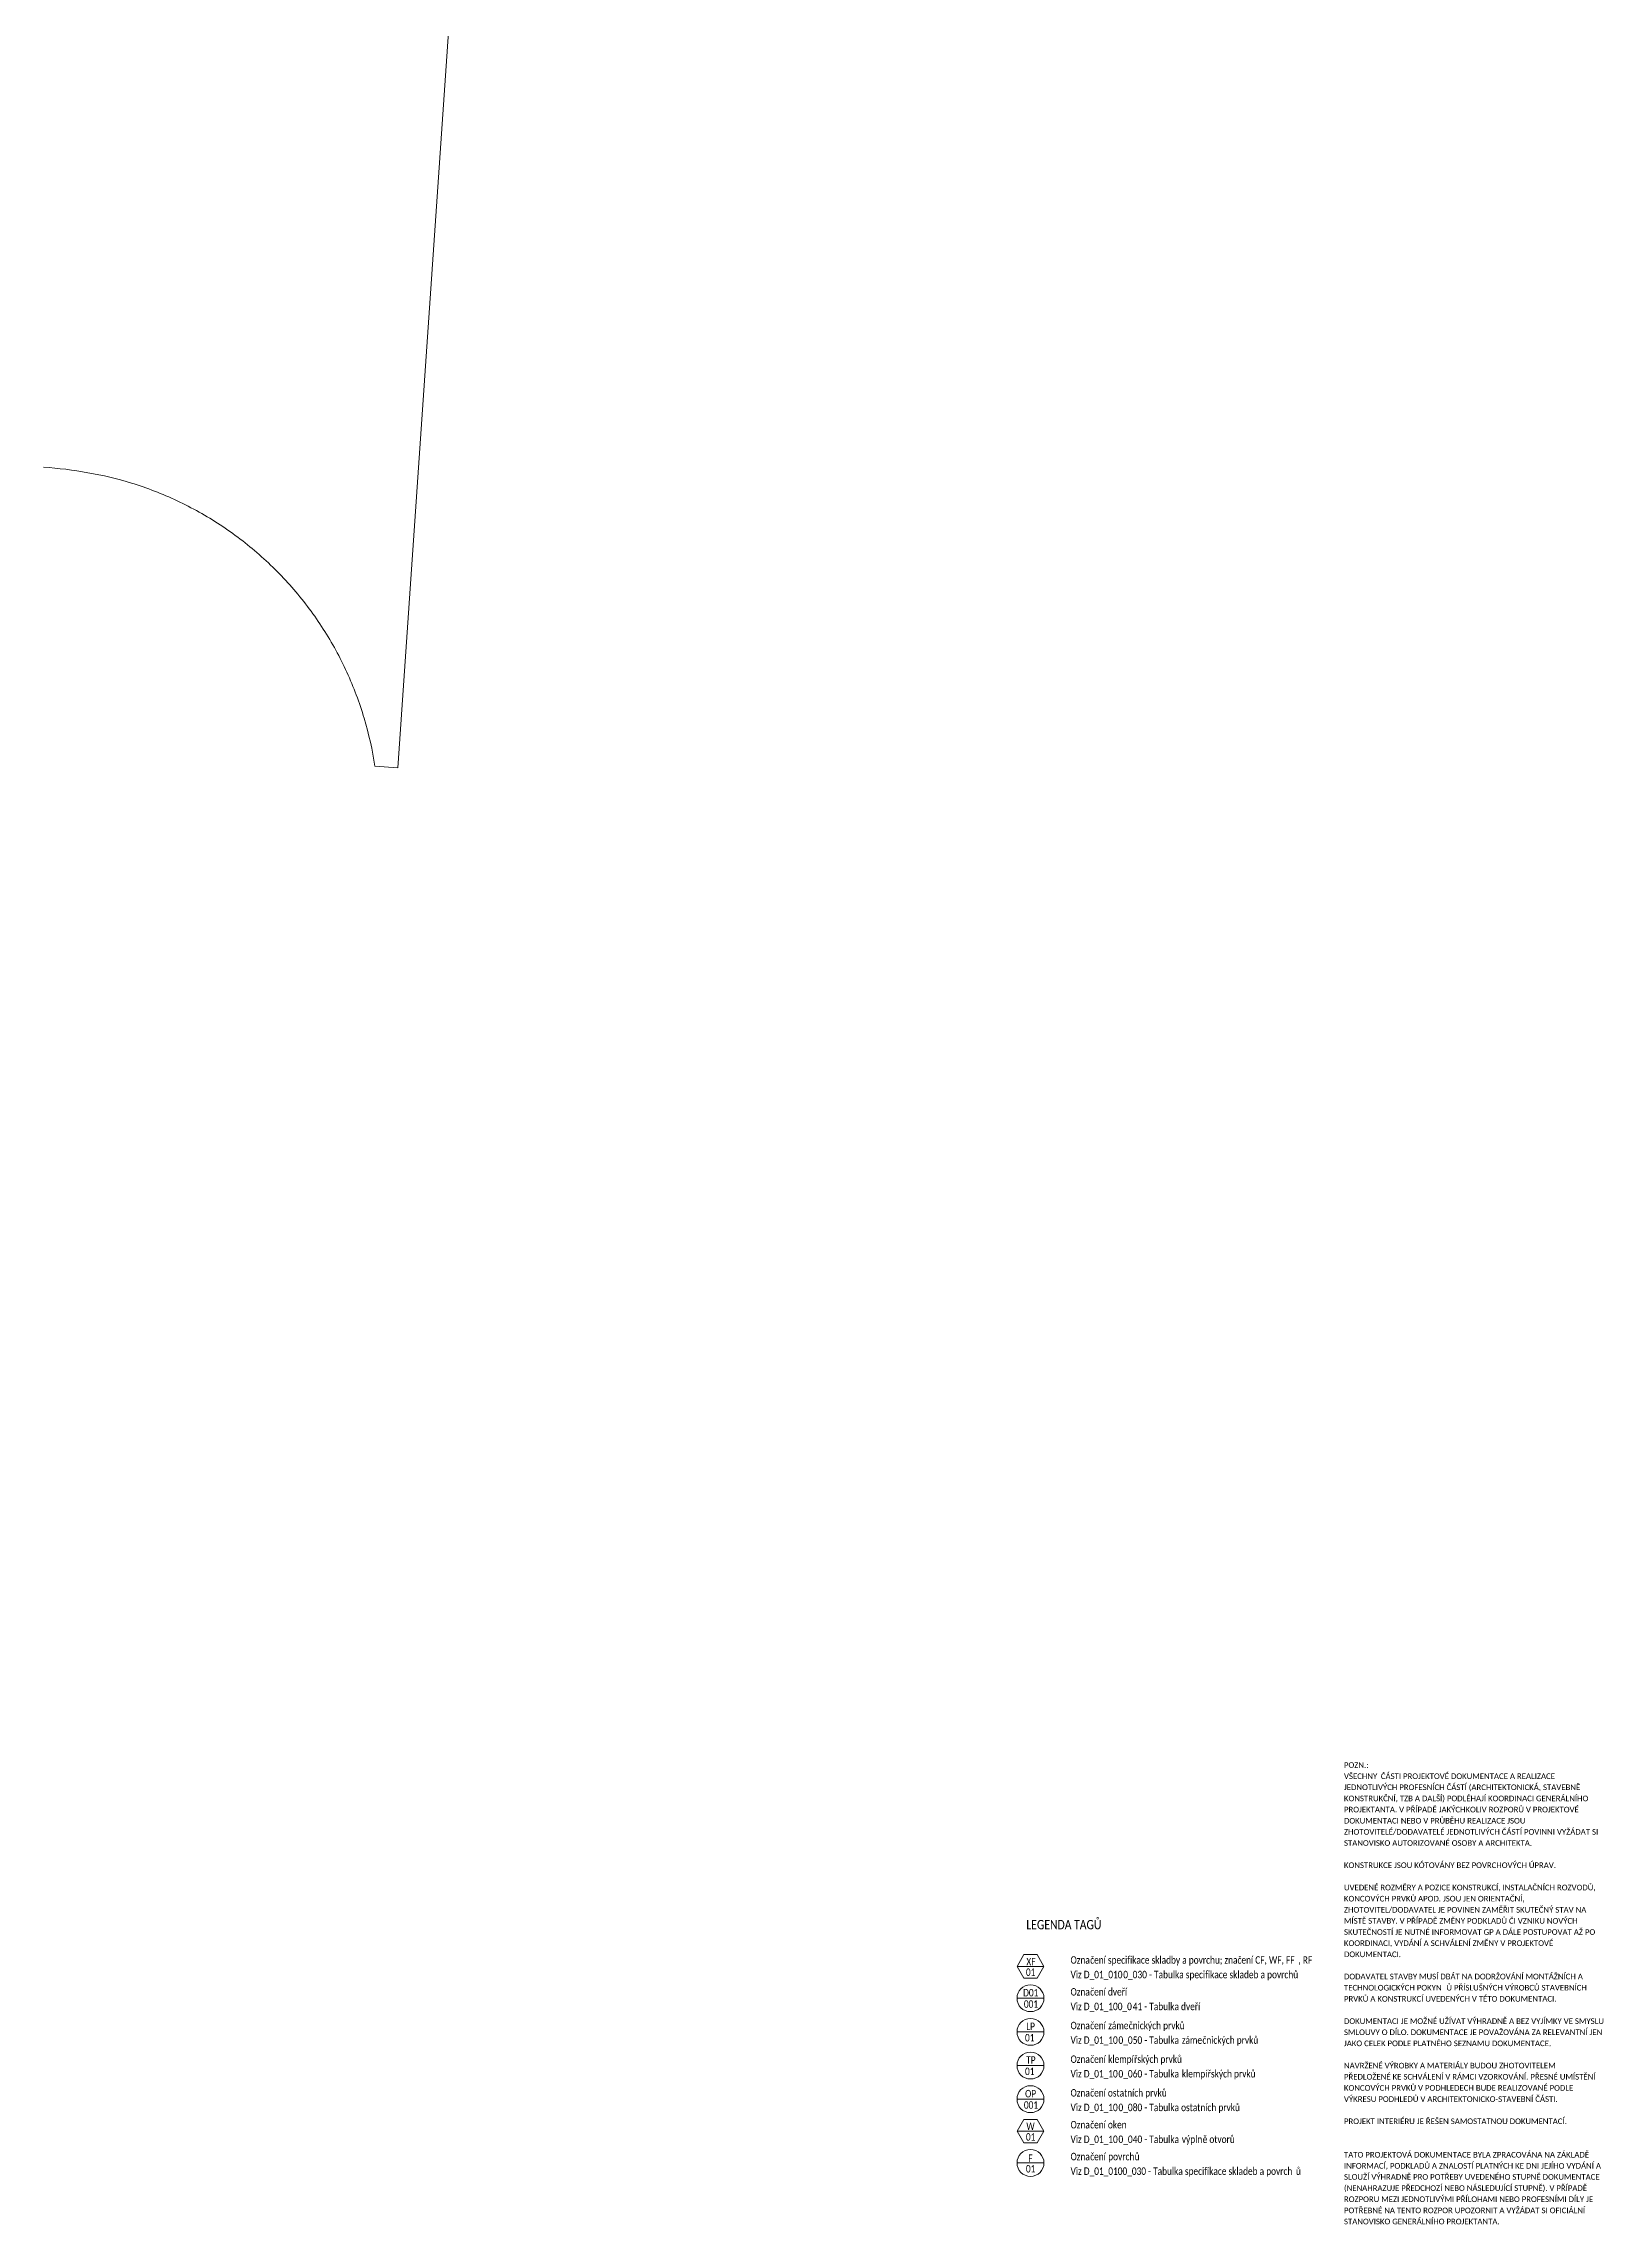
# Model space of a CAD drawing. Header units: millimetres. Extents: x -10201 to 227333, y -5874 to 72638.
# Drawn here: x 206486 to 227333, y -1655 to 27498 of the extents above; entities that cross this region are included whole.
import ezdxf

# ---------------------------------------------------------------- set-up
doc = ezdxf.new("R2010")
doc.units = ezdxf.units.MM
for name, color, linetype, lineweight in [('A-DETL-____-THIN', 9, 'Continuous', 9), ('A-FLOR-LEVL-OTLN', 9, 'Continuous', 9), ('A-WALL-____-OTLN', 9, 'Continuous', 9), ('G-____-____-TEXT', 9, 'Continuous', 5)]:
    doc.layers.add(name, color=color, linetype=linetype, lineweight=lineweight)
doc.styles.add('Calibri_1', font='calibri.ttf', dxfattribs={"width": 0.8, "height": 100})
doc.styles.add('Calibri_2', font='calibri.ttf', dxfattribs={"width": 0.8, "height": 125})
doc.styles.add('Calibri_3', font='calibri.ttf', dxfattribs={"height": 75})

# ---------------------------------------------------------------- blocks, each defined once
blk = doc.blocks.new('doplnek operne zdi ve spadu - doplnek operne zdi ve spadu-2366219-schema POHLEDU D_120_6200')
at = {"layer": 'A-WALL-____-OTLN'}
for p, q in [((11866, 29629), (11846, 29330)), ((11849, 29395), (11889, 29625)), ((11889, 29625), (21062, 28056)), ((21011, 27760), (11846, 29330)), ((21062, 28056), (21011, 27760)), ((21054, 28057), (23025, 27924)), ((21026, 27758), (21036, 27908)), ((21026, 27758), (23005, 27625)), ((23025, 27924), (23005, 27625)), ((-2010, 26140), (-2159, 26401))]:
    blk.add_line(p, q, dxfattribs=at)
blk.add_open_spline([(-2159, 26401), (-1997, 26494), (-1670, 26676), (-1174, 26939), (-671, 27191), (-164, 27431), (350, 27659), (868, 27876), (1391, 28081), (1918, 28274), (2450, 28455), (2985, 28624), (3525, 28780), (4068, 28925), (4613, 29057), (5162, 29177), (5714, 29284), (6267, 29379), (6823, 29461), (7380, 29531), (7939, 29588), (8499, 29632), (9060, 29664), (9621, 29683), (10183, 29689), (10744, 29682), (11306, 29663), (11680, 29642), (11866, 29629)], degree=3, dxfattribs=at)
blk.add_open_spline([(-2010, 26140), (-1368, 26508), (-52, 27186), (2008, 28020), (4134, 28665), (6491, 29151), (9071, 29414), (10923, 29393), (11846, 29330)], degree=3, knots=[0, 0, 0, 0, 0.153846, 0.307692, 0.461538, 0.615385, 0.807692, 1, 1, 1, 1], dxfattribs=at)

msp = doc.modelspace()

# ---------------------------------------------------------------- linework, layer by layer
at = {"layer": 'A-DETL-____-THIN'}
for p, q in [((219586, 1951), (219496, 1795)), ((219856, 1795), (219496, 1795)), ((219586, 1639), (219496, 1795)), ((219586, 1951), (219766, 1951)), ((219766, 1951), (219856, 1795)), ((219766, 1639), (219856, 1795)), ((219586, 1639), (219766, 1639)), ((219856, 1369), (219496, 1369)), ((219856, 919), (219496, 919)), ((219856, 469), (219496, 469)), ((219856, 19), (219496, 19)), ((219586, -251), (219496, -407)), ((219586, -251), (219766, -251)), ((219766, -251), (219856, -407)), ((219856, -407), (219496, -407)), ((219586, -563), (219496, -407)), ((219586, -563), (219766, -563)), ((219766, -563), (219856, -407)), ((219856, -833), (219496, -833))]:
    msp.add_line(p, q, dxfattribs=at)
for centre in [(219676, 1369), (219676, 919), (219676, 469), (219676, 19), (219676, -833)]:
    msp.add_circle(centre, 180, dxfattribs=at)
at = {"layer": 'A-FLOR-LEVL-OTLN'}
for p, q in [((211219, 17816), (212158, 31395)), ((210914, 17837), (211219, 17816))]:
    msp.add_line(p, q, dxfattribs=at)
for points in [[(206486, 21835), (206685, 21822), (207080, 21773), (207468, 21681), (207659, 21624)], [(207659, 21624), (207868, 21559), (208278, 21400), (208854, 21077), (209379, 20678), (209843, 20209), (210237, 19680), (210553, 19101), (210785, 18483), (210881, 18054), (210914, 17837)]]:
    msp.add_open_spline(points, degree=3, dxfattribs=at)

# ---------------------------------------------------------------- block references
at = {"layer": 'A-WALL-____-OTLN'}
msp.add_blockref('doplnek operne zdi ve spadu - doplnek operne zdi ve spadu-2366219-schema POHLEDU D_120_6200', (183830, 0), dxfattribs=at)

# ---------------------------------------------------------------- texts
at = {"layer": 'G-____-____-TEXT', "color": 7, "lineweight": 9, "attachment_point": 1}
for s, insert, char_height, width, style in [('VŠECHNY ', (223866, 4374), 75, 597.26, 'Calibri_3'), ('POZN.: ', (223866, 4523), 75, 448.94, 'Calibri_3'), ('ČÁSTI PROJEKTOVÉ DOKUMENTACE A REALIZACE ', (224359, 4374), 75, 2978.27, 'Calibri_3'), ('JEDNOTLIVÝCH PROFESNÍCH ČÁSTÍ (ARCHITEKTONICKÁ, STAVEBNĚ ', (223866, 4226), 75, 4028.48, 'Calibri_3'), ('KONSTRUKČNÍ, TZB A DALŠÍ) PODLÉHAJÍ KOORDINACI GENERÁLNÍHO ', (223866, 4077), 75, 4164.77, 'Calibri_3'), ('PROJEKTANTA. V\xa0PŘÍPADĚ JAKÝCHKOLIV ROZPORŮ V\xa0PROJEKTOVÉ ', (223866, 3928), 75, 4004.43, 'Calibri_3'), ('DOKUMENTACI NEBO V\xa0PRŮBĚHU REALIZACE JSOU ', (223866, 3779), 75, 3106.54, 'Calibri_3'), ('ZHOTOVITELÉ/DODAVATELÉ JEDNOTLIVÝCH ČÁSTÍ POVINNI VYŽÁDAT SI ', (223866, 3630), 75, 4337.13, 'Calibri_3'), ('STANOVISKO AUTORIZOVANÉ OSOBY A ARCHITEKTA.', (223866, 3481), 75, 3178.69, 'Calibri_3'), ('KONSTRUKCE JSOU KÓTOVÁNY BEZ POVRCHOVÝCH ÚPRAV. ', (223866, 3184), 75, 3627.64, 'Calibri_3'), ('KONCOVÝCH PRVKŮ APOD. JSOU JEN ORIENTAČNÍ, ', (223866, 2737), 75, 3094.51, 'Calibri_3'), ('UVEDENÉ ROZMĚRY A POZICE KONSTRUKCÍ, INSTALAČNÍCH ROZVODŮ, ', (223866, 2886), 75, 4293.04, 'Calibri_3'), ('LEGENDA TAG', (219621, 2415), 125, 1093.5, 'Calibri_2'), ('\\fCalibri|b0|i0|c254|p34|;\\W.8;Ů', (220524, 2415), 125, 121.86, 'Calibri_2'), ('ZHOTOVITEL/DODAVATEL JE POVINEN ZAMĚŘIT SKUTEČNÝ STAV NA ', (223866, 2588), 75, 4132.7, 'Calibri_3'), ('MÍSTĚ STAVBY. V PŘÍPADĚ ZMĚNY PODKLADŮ ČI VZNIKU NOVÝCH ', (223866, 2440), 75, 3980.38, 'Calibri_3'), ('SKUTEČNOSTÍ JE NUTNÉ INFORMOVAT GP A DÁLE POSTUPOVAT AŽ PO ', (223866, 2291), 75, 4285.02, 'Calibri_3'), ('KOORDINACI, VYDÁNÍ A SCHVÁLENÍ ZMĚNY V PROJEKTOVÉ ', (223866, 2142), 75, 3571.52, 'Calibri_3'), ('01', (219615, 1767), 100, 153.92, 'Calibri_1'), ('XF', (219621, 1908), 100, 150.72, 'Calibri_1'), ('Ozna', (220212, 1930), 100, 317.47, 'Calibri_1'), ('čení specifikace skladby a povrchu; značení CF, WF, FF', (220474, 1930), 100, 3373.5, 'Calibri_1'), (', RF', (223257, 1930), 100, 227.68, 'Calibri_1'), ('DOKUMENTACI.', (223866, 1993), 75, 970.04, 'Calibri_3'), ('\\fCalibri|b0|i0|c254|p34|; ', (224666, 1993), 75, 32.07, 'Calibri_3'), ('D01', (219578, 1493), 100, 250.13, 'Calibri_1'), ('Viz D_01_010', (220212, 1735), 100, 853, 'Calibri_1'), ('Ozna', (220212, 1504), 100, 317.47, 'Calibri_1'), ('čení dveří', (220474, 1504), 100, 609.28, 'Calibri_1'), ('\\fCalibri|b0|i0|c254|p34|;\\W.8;0', (220916, 1735), 100, 76.96, 'Calibri_1'), ('_0', (220979, 1735), 100, 153.92, 'Calibri_1'), ('30', (221106, 1735), 100, 153.92, 'Calibri_1'), (' - Tabulka specifikace skladeb a povrchů', (221233, 1735), 100, 2494.85, 'Calibri_1'), ('TECHNOLOGICKÝCH POKYN', (223866, 1547), 75, 1659.49, 'Calibri_3'), ('DODAVATEL STAVBY MUSÍ DBÁT NA DODRŽOVÁNÍ MONTÁŽNÍCH A ', (223866, 1696), 75, 4072.57, 'Calibri_3'), ('Ů PŘÍSLUŠNÝCH VÝROBCŮ STAVEBNÍCH ', (225235, 1547), 75, 2413.08, 'Calibri_3'), ('001', (219588, 1341), 100, 230.89, 'Calibri_1'), ('Viz D_01_100_0', (220212, 1309), 100, 1006.92, 'Calibri_1'), ('\\fCalibri|b0|i0|c254|p34|;\\W.8;4', (221043, 1309), 100, 76.96, 'Calibri_1'), ('1 - Tabulka dveří', (221106, 1309), 100, 1035.78, 'Calibri_1'), ('PRVKŮ A KONSTRUKCÍ UVEDENÝCH V TÉTO DOKUMENTACI.', (223866, 1398), 75, 3599.58, 'Calibri_3'), ('01', (219603, 891), 100, 153.92, 'Calibri_1'), ('LP', (219619, 1043), 100, 144.3, 'Calibri_1'), ('Ozna', (220212, 1054), 100, 317.47, 'Calibri_1'), ('čení ', (220474, 1054), 100, 291.81, 'Calibri_1'), ('záme', (220715, 1054), 100, 333.5, 'Calibri_1'), ('čnických prvků', (220990, 1054), 100, 920.34, 'Calibri_1'), ('SMLOUVY O DÍLO. DOKUMENTACE JE POVAŽOVÁNA ZA RELEVANTNÍ JEN ', (223866, 951), 75, 4401.26, 'Calibri_3'), ('DOKUMENTACI JE MOŽNÉ UŽÍVAT VÝHRADNĚ A BEZ VYJÍMKY VE SMYSLU ', (223866, 1100), 75, 4401.26, 'Calibri_3'), ('TP', (219619, 593), 100, 153.92, 'Calibri_1'), ('Viz D_01_10', (220212, 859), 100, 776.03, 'Calibri_1'), ('Ozna', (220212, 604), 100, 317.47, 'Calibri_1'), ('čení ', (220474, 604), 100, 291.81, 'Calibri_1'), ('klempí', (220715, 604), 100, 420.08, 'Calibri_1'), ('\\fCalibri|b0|i0|c254|p34|;\\W.8;0', (220852, 859), 100, 76.96, 'Calibri_1'), ('_0', (220916, 859), 100, 153.92, 'Calibri_1'), ('50', (221043, 859), 100, 153.92, 'Calibri_1'), ('řských prvků', (221061, 604), 100, 792.07, 'Calibri_1'), (' - Tabulka ', (221170, 859), 100, 641.35, 'Calibri_1'), ('záme', (221699, 859), 100, 333.5, 'Calibri_1'), ('čnických prvků', (221974, 859), 100, 920.34, 'Calibri_1'), ('JAKO CELEK PODLE PLATNÉHO SEZNAMU DOKUMENTACE.', (223866, 803), 75, 3515.4, 'Calibri_3'), ('01', (219603, 441), 100, 153.92, 'Calibri_1'), ('Viz D_01_10', (220212, 409), 100, 776.03, 'Calibri_1'), ('\\fCalibri|b0|i0|c254|p34|;\\W.8;0', (220852, 409), 100, 76.96, 'Calibri_1'), ('_0', (220916, 409), 100, 153.92, 'Calibri_1'), ('60', (221043, 409), 100, 153.92, 'Calibri_1'), (' - Tabulka ', (221170, 409), 100, 641.35, 'Calibri_1'), ('klempí', (221699, 409), 100, 420.08, 'Calibri_1'), ('řských prvků', (222045, 409), 100, 792.07, 'Calibri_1'), ('PŘEDLOŽENÉ KE SCHVÁLENÍ V RÁMCI VZORKOVÁNÍ. PŘESNÉ UMÍSTĚNÍ ', (223866, 356), 75, 4285.02, 'Calibri_3'), ('NAVRŽENÉ VÝROBKY A MATERIÁLY BUDOU ZHOTOVITELEM ', (223866, 505), 75, 3615.61, 'Calibri_3'), ('OP', (219604, 143), 100, 182.78, 'Calibri_1'), ('Ozna', (220212, 154), 100, 317.47, 'Calibri_1'), ('čení ostatních prvků', (220474, 154), 100, 1260.25, 'Calibri_1'), ('VÝKRESU PODHLEDŮ V ARCHITEKTONICKO-STAVEBNÍ ČÁSTI. ', (223866, 58), 75, 3647.68, 'Calibri_3'), ('KONCOVÝCH PRVKŮ V PODHLEDECH BUDE REALIZOVANÉ PODLE ', (223866, 207), 75, 3924.26, 'Calibri_3'), ('001', (219588, -9), 100, 230.89, 'Calibri_1'), ('Viz D_01_10', (220212, -41), 100, 776.03, 'Calibri_1'), ('Ozna', (220212, -272), 100, 317.47, 'Calibri_1'), ('čení oken', (220474, -272), 100, 599.66, 'Calibri_1'), ('\\fCalibri|b0|i0|c254|p34|;\\W.8;0', (220852, -41), 100, 76.96, 'Calibri_1'), ('_0', (220916, -41), 100, 153.92, 'Calibri_1'), ('80', (221043, -41), 100, 153.92, 'Calibri_1'), (' - Tabulka ostatních prvků', (221170, -41), 100, 1609.79, 'Calibri_1'), ('PROJEKT INTERIÉRU JE ŘEŠEN SAMOSTATNOU DOKUMENTACÍ.', (223866, -239), 75, 3775.95, 'Calibri_3'), ('01', (219615, -435), 100, 153.92, 'Calibri_1'), ('\\fCalibri|b0|i0|c254|p34|;\\W.8;W', (219621, -294), 100, 137.89, 'Calibri_1'), ('Viz D_01_10', (220212, -467), 100, 776.03, 'Calibri_1'), ('\\fCalibri|b0|i0|c254|p34|;\\W.8;0', (220852, -467), 100, 76.96, 'Calibri_1'), ('_0', (220916, -467), 100, 153.92, 'Calibri_1'), ('40', (221043, -467), 100, 153.92, 'Calibri_1'), (' - Tabulka ', (221170, -467), 100, 641.35, 'Calibri_1'), ('výpln', (221699, -467), 100, 336.71, 'Calibri_1'), ('ě otvorů', (221977, -467), 100, 529.11, 'Calibri_1'), ('01', (219615, -861), 100, 153.92, 'Calibri_1'), ('\\fCalibri|b0|i0|c254|p34|;\\W.8;F', (219646, -720), 100, 70.55, 'Calibri_1'), ('Ozna', (220212, -698), 100, 317.47, 'Calibri_1'), ('čení ', (220474, -698), 100, 291.81, 'Calibri_1'), ('povrch', (220715, -698), 100, 429.7, 'Calibri_1'), ('\\fCalibri|b0|i0|c254|p34|;\\W.8;ů', (221069, -698), 100, 80.17, 'Calibri_1'), ('TATO PROJEKTOVÁ DOKUMENTACE BYLA ZPRACOVÁNA NA ZÁKLADĚ ', (223866, -686), 75, 4176.79, 'Calibri_3'), ('INFORMACÍ, PODKLADŮ A ZNALOSTÍ PLATNÝCH KE DNI JEJÍHO VYDÁNÍ A ', (223866, -835), 75, 4377.21, 'Calibri_3'), ('Viz D_01_0100_030 - Tabulka specifikace skladeb a povrch', (220212, -893), 100, 3652.49, 'Calibri_1'), ('\\fCalibri|b0|i0|c254|p34|;\\W.8;ů', (223225, -893), 100, 80.17, 'Calibri_1'), ('SLOUŽÍ VÝHRADNĚ PRO POTŘEBY UVEDENÉHO STUPNĚ DOKUMENTACE ', (223866, -983), 75, 4369.2, 'Calibri_3'), ('(NENAHRAZUJE PŘEDCHOZÍ NEBO NÁSLEDUJÍCÍ STUPNĚ). V PŘÍPADĚ ', (223866, -1132), 75, 4140.72, 'Calibri_3'), ('ROZPORU MEZI JEDNOTLIVÝMI PŘÍLOHAMI NEBO PROFESNÍMI DÍLY JE ', (223866, -1281), 75, 4256.96, 'Calibri_3'), ('POTŘEBNÉ NA TENTO ROZPOR UPOZORNIT A VYŽÁDAT SI OFICIÁLNÍ ', (223866, -1430), 75, 4108.65, 'Calibri_3'), ('STANOVISKO GENERÁLNÍHO PROJEKTANTA.', (223866, -1579), 75, 2633.54, 'Calibri_3')]:
    msp.add_mtext(s, dxfattribs=dict(at, insert=insert, char_height=char_height, width=width, style=style))

doc.saveas('drawing.dxf')
